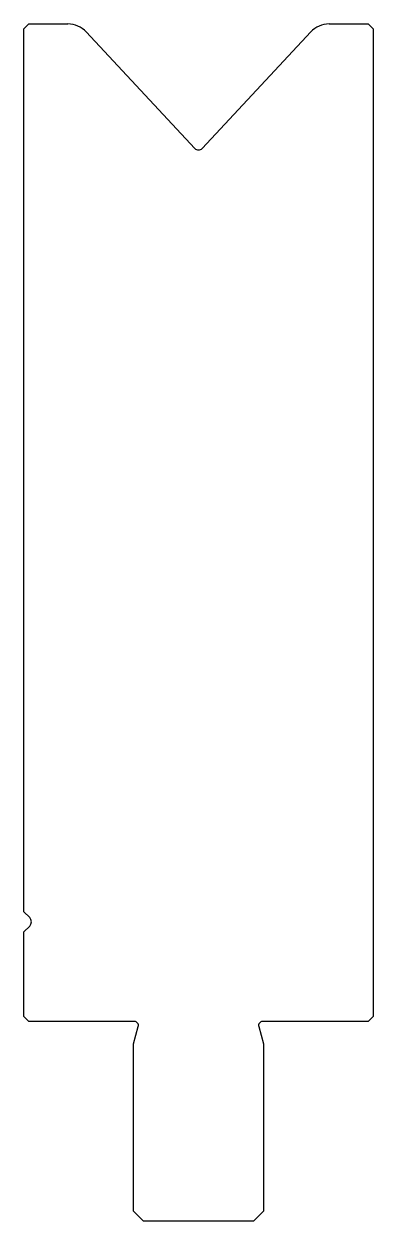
# Model space of a CAD drawing. Header units: metres. Extents: x -11 to 24, y -68 to 52.
import ezdxf

# ---------------------------------------------------------------- set-up
doc = ezdxf.new("R2010")
doc.units = ezdxf.units.M

msp = doc.modelspace()

# ---------------------------------------------------------------- linework, layer by layer
for p, q in [((-10.418865, 52.347531), (-10.918865, 51.847531)), ((-10.918865, -36.652469), (-10.918865, 51.847531)), ((-10.418865, 52.347531), (-6.505896, 52.347531)), ((19.668166, 52.347531), (23.581135, 52.347531)), ((24.081135, 51.847531), (23.581135, 52.347531)), ((24.081135, 51.847531), (24.081135, -47.152469)), ((-4.677512, 51.552527), (6.215458, 39.871247)), ((6.946812, 39.871247), (17.839782, 51.552527)), ((-10.343129, -37.228205), (-10.918865, -36.652469)), ((-10.918865, -38.652469), (-10.343129, -38.076733)), ((-10.918865, -47.152469), (-10.918865, -38.652469)), ((-10.918865, -47.152469), (-10.418865, -47.652469)), ((0.161135, -47.652469), (-10.418865, -47.652469)), ((23.581135, -47.652469), (13.001135, -47.652469)), ((23.581135, -47.652469), (24.081135, -47.152469)), ((0.081135, -49.896514), (0.547505, -48.155997)), ((12.614765, -48.155997), (13.081135, -49.896514)), ((0.081135, -66.652469), (0.081135, -49.896514)), ((13.081135, -49.896514), (13.081135, -66.652469)), ((0.081135, -66.652469), (1.081135, -67.652469)), ((12.081135, -67.652469), (13.081135, -66.652469)), ((12.081135, -67.652469), (1.081135, -67.652469))]:
    msp.add_line(p, q)
for centre, radius, start, end in [((-6.505896, 49.847531), 2.5, 43, 90), ((19.668166, 49.847531), 2.5, 90, 137), ((6.581135, 40.212246), 0.5, 223, 317), ((-10.767393, -37.652469), 0.6, 315, 45), ((0.161135, -48.052469), 0.4, 345, 90), ((13.001135, -48.052469), 0.4, 90, 195)]:
    msp.add_arc(centre, radius, start, end)

doc.saveas('drawing.dxf')
